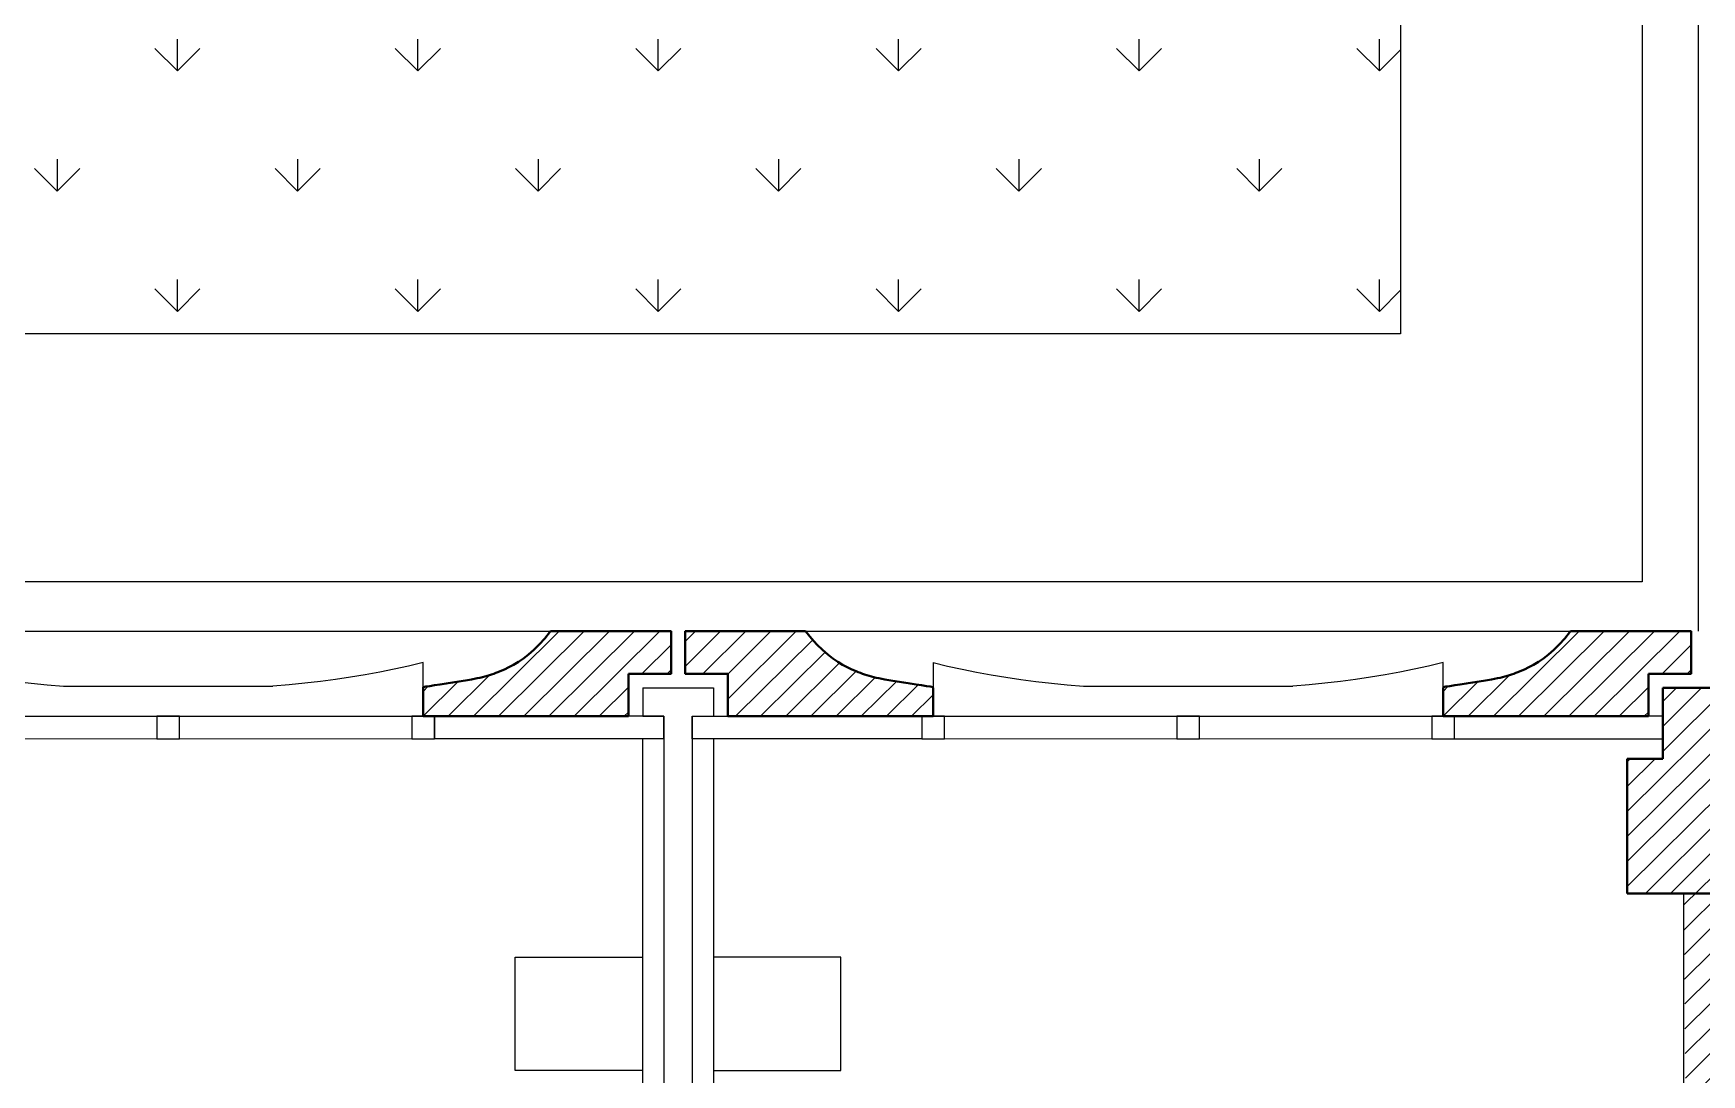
# Model space of a CAD drawing. Header units: millimetres. Extents: x -11 to 211, y -5 to 120.
# Drawn here: x 168.62 to 174.51, y 65.93 to 69.61 of the extents above; entities that cross this region are included whole.
import ezdxf

# ---------------------------------------------------------------- set-up
doc = ezdxf.new("R2010")
doc.units = ezdxf.units.MM
doc.header["$LTSCALE"] = 0.1
doc.header["$MEASUREMENT"] = 0
doc.linetypes.add('CONTINU', pattern=[0])
doc.layers.add('A_CHASS', color=4, linetype='CONTINU', lineweight=0)
doc.layers.add('A_MURS_STRU', color=7, linetype='CONTINU', lineweight=40)
for name, color, linetype in [('A_EQMP', 142, 'CONTINUOUS'), ('A_HACH_STRUC', 7, 'CONTINUOUS'), ('A_MUR_CLOIS', 7, 'CONTINU'), ('A_MURS_ALÈG', 7, 'CONTINU'), ('A_VEGETATION', 3, 'CONTINUOUS')]:
    doc.layers.add(name, color=color, linetype=linetype)

msp = doc.modelspace()

# ---------------------------------------------------------------- hatches: boundary and pattern name
at = {"layer": 'A_HACH_STRUC'}
h = msp.add_hatch(dxfattribs=at)
h.set_pattern_fill('ANSI31', color=8, scale=0.5, angle=359.76959, style=0)
h.paths.add_polyline_path([(201.5499, 63.0209), (201.5499, 63.5209), (202.0499, 63.5209), (202.0499, 63.0209)])
h.paths.add_polyline_path([(201.5499, 56.2709), (201.5499, 56.7709), (202.0499, 56.7709), (202.0499, 56.2709)])
h.paths.add_polyline_path([(174.7499, 59.696), (174.2499, 59.696), (174.2499, 60.196), (174.7499, 60.196)], flags=17)
h.paths.add_polyline_path([(181.4499, 52.546), (181.4499, 53.046), (181.9499, 53.046), (181.9499, 52.546)], flags=17)
h.paths.add_polyline_path([(174.7499, 52.546), (174.2499, 52.546), (174.2499, 53.046), (174.7499, 53.046)], flags=17)
h.paths.add_polyline_path([(201.7164, 49.9462), (201.9164, 49.9462), (202.0662, 49.9462), (202.0662, 50.4462), (201.5662, 50.4462), (201.5662, 49.9462)])
h.paths.add_polyline_path([(194.5, 49.9462), (194.7, 49.9462), (194.8499, 49.9462), (194.8499, 50.4462), (194.3499, 50.4462), (194.3499, 49.9462)])
h.paths.add_polyline_path([(194.5, 69.2462), (194.7, 69.2462), (194.8499, 69.2462), (194.8499, 68.7462), (194.3499, 68.7462), (194.3499, 69.2462)])
edge = h.paths.add_edge_path()
edge.add_line((181.6498, 66.5712), (181.7498, 66.5712))
edge.add_line((174.4498, 66.5712), (174.5498, 66.5712))
edge.add_line((181.825, 67.2962), (181.825, 67.0462))
edge.add_line((181.5754, 67.2962), (181.825, 67.2962))
edge.add_line((181.5754, 67.2962), (181.5754, 67.0462))
edge.add_line((181.4499, 67.0462), (181.5754, 67.0462))
edge.add_line((181.4499, 67.0462), (181.4499, 66.5712))
edge.add_line((181.4499, 66.5712), (181.6498, 66.5712))
edge.add_line((181.9499, 67.0462), (181.825, 67.0462))
edge.add_line((181.7498, 66.5712), (181.9499, 66.5712))
edge.add_line((181.9499, 66.5712), (181.9499, 67.0462))
edge.add_line((174.7499, 67.0462), (174.625, 67.0462))
edge.add_line((174.625, 67.2962), (174.625, 67.0462))
edge.add_line((174.5498, 66.5712), (174.7499, 66.5712))
edge.add_line((174.7499, 66.5712), (174.7499, 67.0462))
edge.add_line((174.3753, 67.2962), (174.3753, 67.0462))
edge.add_line((174.2499, 67.0462), (174.3753, 67.0462))
edge.add_line((174.2499, 67.0462), (174.2499, 66.5712))
edge.add_line((174.2499, 66.5712), (174.4498, 66.5712))
edge.add_line((174.3753, 67.2962), (174.625, 67.2962))
edge.add_line((181.6498, 46.1962), (181.9499, 46.1962))
edge.add_line((181.9499, 46.1962), (181.9499, 45.7212))
edge.add_line((181.4499, 45.7212), (181.4499, 46.1962))
edge.add_line((181.4499, 46.1962), (181.6498, 46.1962))
edge.add_line((181.9499, 45.7212), (181.825, 45.7212))
edge.add_line((181.825, 45.4712), (181.825, 45.7212))
edge.add_line((181.5754, 45.4712), (181.825, 45.4712))
edge.add_line((181.5754, 45.4712), (181.5754, 45.7212))
edge.add_line((181.4499, 45.7212), (181.5754, 45.7212))
edge.add_line((174.4498, 46.1962), (174.7499, 46.1962))
edge.add_line((174.7499, 46.1962), (174.7499, 45.7212))
edge.add_line((174.7499, 45.7212), (174.625, 45.7212))
edge.add_line((174.625, 45.4712), (174.625, 45.7212))
edge.add_line((174.2499, 45.7212), (174.2499, 46.1962))
edge.add_line((174.2499, 46.1962), (174.4498, 46.1962))
edge.add_line((174.3753, 45.4712), (174.3753, 45.7212))
edge.add_line((174.2499, 45.7212), (174.3753, 45.7212))
edge.add_line((174.3753, 45.4712), (174.625, 45.4712))
h = msp.add_hatch(dxfattribs=at)
h.set_pattern_fill('ANSI31', color=8, scale=0.5, angle=359.76959, style=0)
h.set_pattern_definition([(44.7696, (170.00019, 67.19617), (-0.044016, 0.0443715), [])])
h.paths.add_polyline_path([(170.7253, 67.3462), (170.8752, 67.3462), (170.8752, 67.4962), (170.4502, 67.4962), (170.4298, 67.4713), (170.4101, 67.4496), (170.3909, 67.4306), (170.3722, 67.4143), (170.3541, 67.4003), (170.3366, 67.3883), (170.3196, 67.378), (170.3032, 67.3693), (170.2872, 67.3618), (170.2718, 67.3552), (170.2643, 67.3522), (170.2569, 67.3493), (170.2494, 67.3466), (170.2419, 67.344), (170.2343, 67.3415), (170.2264, 67.3392), (170.2182, 67.3369), (170.2098, 67.3347), (170.2009, 67.3325), (170.1915, 67.3304), (170.1712, 67.3263), (170.1494, 67.3224), (170.1268, 67.3186), (170.1039, 67.315), (170.0816, 67.3116), (170.0603, 67.3085), (170.0409, 67.3056), (170.024, 67.3031), (170.0101, 67.3009), (170.0002, 67.299), (170.0002, 67.1962), (170.0402, 67.1962), (170.7253, 67.1962)])
h = msp.add_hatch(dxfattribs=at)
h.set_pattern_fill('ANSI31', color=8, scale=0.5, angle=359.76959, style=0)
h.set_pattern_definition([(44.7696, (170.9252, 67.19617), (-0.044016, 0.0443715), [])])
h.paths.add_polyline_path([(171.7764, 67.3031), (171.7595, 67.3056), (171.7401, 67.3085), (171.7188, 67.3116), (171.6965, 67.315), (171.6736, 67.3186), (171.651, 67.3224), (171.6292, 67.3263), (171.6089, 67.3304), (171.5995, 67.3325), (171.5906, 67.3347), (171.5821, 67.3369), (171.574, 67.3392), (171.5661, 67.3415), (171.5585, 67.344), (171.5509, 67.3466), (171.5435, 67.3493), (171.5361, 67.3522), (171.5285, 67.3552), (171.5132, 67.3618), (171.4972, 67.3693), (171.4808, 67.378), (171.4638, 67.3883), (171.4462, 67.4003), (171.4282, 67.4143), (171.4095, 67.4306), (171.3903, 67.4496), (171.3705, 67.4713), (171.3502, 67.4962), (170.9252, 67.4962), (170.9252, 67.3462), (171.0751, 67.3462), (171.0751, 67.1962), (171.8002, 67.1962), (171.8002, 67.2962), (171.8002, 67.299), (171.7903, 67.3009)])
h = msp.add_hatch(dxfattribs=at)
h.set_pattern_fill('ANSI31', color=8, scale=0.5, angle=359.76959, style=0)
h.set_pattern_definition([(44.7696, (173.60019, 67.19617), (-0.044016, 0.0443715), [])])
h.paths.add_polyline_path([(174.3253, 67.3462), (174.4752, 67.3462), (174.4752, 67.4962), (174.0502, 67.4962), (174.0298, 67.4713), (174.0101, 67.4496), (173.9909, 67.4306), (173.9722, 67.4143), (173.9541, 67.4003), (173.9366, 67.3883), (173.9196, 67.378), (173.9032, 67.3693), (173.8872, 67.3618), (173.8718, 67.3552), (173.8643, 67.3522), (173.8569, 67.3493), (173.8494, 67.3466), (173.8419, 67.344), (173.8343, 67.3415), (173.8264, 67.3392), (173.8182, 67.3369), (173.8098, 67.3347), (173.8009, 67.3325), (173.7915, 67.3304), (173.7712, 67.3263), (173.7494, 67.3224), (173.7268, 67.3186), (173.7039, 67.315), (173.6816, 67.3116), (173.6603, 67.3085), (173.6409, 67.3056), (173.624, 67.3031), (173.6101, 67.3009), (173.6002, 67.299), (173.6002, 67.1962), (174.3253, 67.1962)])

# ---------------------------------------------------------------- linework, layer by layer
at = {"layer": 'A_CHASS', "color": 8, "linetype": 'Continuous'}
for p, q in [((170.0002, 67.2962), (170.0002, 67.1962)), ((169.9602, 67.1962), (168.2402, 67.1962)), ((172.6602, 67.1962), (171.8402, 67.1962)), ((168.2402, 67.1162), (169.0602, 67.1162)), ((171.8402, 67.1162), (172.6602, 67.1162))]:
    msp.add_line(p, q, dxfattribs=at)
at = {"layer": 'A_CHASS', "color": 8}
for p, q in [((172.7402, 67.1962), (173.5602, 67.1962)), ((169.1402, 67.1162), (169.9602, 67.1162)), ((172.7402, 67.1162), (173.5602, 67.1162))]:
    msp.add_line(p, q, dxfattribs=at)
at = {"layer": 'A_EQMP', "color": 8, "linetype": 'Continuous'}
for p, q in [((170.7748, 67.1162), (170.7749, 64.4763)), ((171.0247, 67.1162), (171.0248, 64.4763))]:
    msp.add_line(p, q, dxfattribs=at)
for points in [[(170.7748, 65.9462), (170.3248, 65.9462), (170.3248, 66.3462), (170.7748, 66.3462)], [(171.0247, 65.9462), (171.4747, 65.9462), (171.4747, 66.3462), (171.0247, 66.3462)]]:
    msp.add_lwpolyline(points, close=True, dxfattribs=at)
at = {"layer": 'A_MUR_CLOIS', "color": 8, "linetype": 'Continuous'}
for p, q in [((170.7753, 67.2962), (170.7753, 67.1962)), ((170.7753, 67.2962), (171.0251, 67.2962)), ((171.0251, 67.2962), (171.0251, 67.1962)), ((170.7753, 67.1962), (170.8502, 67.1962)), ((170.8502, 67.1962), (170.8499, 64.0263)), ((170.9502, 67.1962), (170.9499, 64.0263)), ((170.9502, 67.1962), (171.0251, 67.1962)), ((174.4498, 62.7963), (174.4498, 66.5712))]:
    msp.add_line(p, q, dxfattribs=at)
for points in [[(169.0602, 67.1962), (169.0602, 67.1162), (169.1402, 67.1162), (169.1402, 67.1962)], [(169.9602, 67.1962), (169.9602, 67.1162), (170.0402, 67.1162), (170.0402, 67.1962)], [(171.7602, 67.1962), (171.7602, 67.1162), (171.8402, 67.1162), (171.8402, 67.1962)], [(172.6602, 67.1962), (172.6602, 67.1162), (172.7402, 67.1162), (172.7402, 67.1962)], [(173.5602, 67.1962), (173.5602, 67.1162), (173.6402, 67.1162), (173.6402, 67.1962)]]:
    msp.add_lwpolyline(points, close=True, dxfattribs=at)
at = {"layer": 'A_MUR_CLOIS', "color": 8}
for points in [[(170.8502, 67.1162), (170.8502, 67.1962), (170.0402, 67.1962), (170.0402, 67.1162)], [(173.6402, 67.1162), (174.3753, 67.1162), (174.3753, 67.1962), (173.6402, 67.1962)], [(173.6402, 67.1162), (173.6402, 67.1962)], [(170.8502, 67.1162), (170.0402, 67.1162)]]:
    msp.add_lwpolyline(points, dxfattribs=at)
msp.add_lwpolyline([(170.9502, 67.1962), (171.7602, 67.1962), (171.7602, 67.1162), (170.9502, 67.1162)], close=True, dxfattribs=at)
at = {"layer": 'A_MURS_ALÈG', "color": 8, "ltscale": 200}
for p, q in [((167.7502, 67.4962), (170.4502, 67.4962)), ((171.3502, 67.4962), (174.0502, 67.4962)), ((168.7308, 67.3028), (169.4696, 67.3028)), ((172.3308, 67.3028), (173.0696, 67.3028))]:
    msp.add_line(p, q, dxfattribs=at)
for points in [[(168.2002, 67.3862), (168.2002, 67.1962), (170.0002, 67.1962), (170.0002, 67.3862)], [(168.2002, 67.3862), (168.2514, 67.3737), (168.3024, 67.3623), (168.3535, 67.352), (168.4048, 67.3426), (168.4567, 67.3342), (168.5093, 67.3265), (168.5627, 67.3196), (168.6174, 67.3134), (168.6733, 67.3078), (168.7308, 67.3028)], [(170.0002, 67.3862), (169.949, 67.3737), (169.898, 67.3623), (169.8469, 67.352), (169.7956, 67.3426), (169.7437, 67.3342), (169.6911, 67.3265), (169.6376, 67.3196), (169.583, 67.3134), (169.5271, 67.3078), (169.4696, 67.3028)], [(171.8002, 67.3862), (171.8002, 67.1962), (173.6002, 67.1962), (173.6002, 67.3862)], [(171.8002, 67.3862), (171.8514, 67.3737), (171.9024, 67.3623), (171.9535, 67.352), (172.0048, 67.3426), (172.0567, 67.3342), (172.1093, 67.3265), (172.1627, 67.3196), (172.2174, 67.3134), (172.2733, 67.3078), (172.3308, 67.3028)], [(173.6002, 67.3862), (173.549, 67.3737), (173.498, 67.3623), (173.4469, 67.352), (173.3956, 67.3426), (173.3437, 67.3342), (173.2911, 67.3265), (173.2376, 67.3196), (173.183, 67.3134), (173.1271, 67.3078), (173.0696, 67.3028)]]:
    msp.add_lwpolyline(points, dxfattribs=at)
at = {"layer": 'A_MURS_STRU', "color": 8, "linetype": 'Continuous'}
for p, q in [((170.7253, 67.3462), (170.7253, 67.1962)), ((171.0751, 67.3462), (171.0751, 67.1962)), ((174.3253, 67.3462), (174.3253, 67.1962)), ((171.8002, 67.2962), (171.8002, 67.1962)), ((173.6002, 67.2962), (173.6002, 67.1962)), ((174.3753, 67.2962), (174.625, 67.2962)), ((174.3753, 67.2962), (174.3753, 67.0462)), ((170.0002, 67.1962), (170.7253, 67.1962)), ((171.8002, 67.1962), (171.0751, 67.1962)), ((173.6002, 67.1962), (174.3253, 67.1962)), ((174.2499, 67.0462), (174.3753, 67.0462))]:
    msp.add_line(p, q, dxfattribs=at)
at = {"layer": 'A_MURS_STRU', "color": 8}
for p, q in [((170.0001, 67.299), (170.0001, 67.1962)), ((173.6002, 67.1962), (174.3253, 67.1962)), ((174.2499, 67.0462), (174.2499, 66.5712))]:
    msp.add_line(p, q, dxfattribs=at)
at = {"layer": 'A_MURS_STRU', "color": 8, "linetype": 'Continuous'}
for points in [[(170.4502, 67.4962), (170.4298, 67.4713), (170.4101, 67.4496), (170.3909, 67.4306), (170.3722, 67.4143), (170.3541, 67.4003), (170.3366, 67.3883), (170.3196, 67.378), (170.3032, 67.3693), (170.2872, 67.3618), (170.2718, 67.3552), (170.2718, 67.3552), (170.2643, 67.3522), (170.2569, 67.3493), (170.2494, 67.3466), (170.2419, 67.344), (170.2343, 67.3415), (170.2264, 67.3392), (170.2182, 67.3369), (170.2098, 67.3347), (170.2009, 67.3325), (170.1915, 67.3304), (170.1915, 67.3304), (170.1712, 67.3263), (170.1494, 67.3224), (170.1268, 67.3186), (170.1039, 67.315), (170.0816, 67.3116), (170.0603, 67.3085), (170.0409, 67.3056), (170.024, 67.3031), (170.0101, 67.3009), (170.0001, 67.299)], [(170.7253, 67.3462), (170.8752, 67.3462), (170.8752, 67.4962), (170.4502, 67.4962)], [(171.0751, 67.3462), (170.9252, 67.3462), (170.9252, 67.4962), (171.3502, 67.4962)], [(171.3502, 67.4962), (171.3705, 67.4713), (171.3903, 67.4496), (171.4095, 67.4306), (171.4282, 67.4143), (171.4462, 67.4003), (171.4638, 67.3883), (171.4808, 67.378), (171.4972, 67.3693), (171.5132, 67.3618), (171.5285, 67.3552), (171.5285, 67.3552), (171.5361, 67.3522), (171.5435, 67.3493), (171.5509, 67.3466), (171.5585, 67.344), (171.5661, 67.3415), (171.574, 67.3392), (171.5821, 67.3369), (171.5906, 67.3347), (171.5995, 67.3325), (171.6089, 67.3304), (171.6089, 67.3304), (171.6292, 67.3263), (171.651, 67.3224), (171.6736, 67.3186), (171.6965, 67.315), (171.7188, 67.3116), (171.7401, 67.3085), (171.7595, 67.3056), (171.7764, 67.3031), (171.7903, 67.3009), (171.8003, 67.299)], [(174.0502, 67.4962), (174.0298, 67.4713), (174.0101, 67.4496), (173.9909, 67.4306), (173.9722, 67.4143), (173.9541, 67.4003), (173.9366, 67.3883), (173.9196, 67.378), (173.9032, 67.3693), (173.8872, 67.3618), (173.8718, 67.3552), (173.8718, 67.3552), (173.8643, 67.3522), (173.8569, 67.3493), (173.8494, 67.3466), (173.8419, 67.344), (173.8343, 67.3415), (173.8264, 67.3392), (173.8182, 67.3369), (173.8098, 67.3347), (173.8009, 67.3325), (173.7915, 67.3304), (173.7915, 67.3304), (173.7712, 67.3263), (173.7494, 67.3224), (173.7268, 67.3186), (173.7039, 67.315), (173.6816, 67.3116), (173.6603, 67.3085), (173.6409, 67.3056), (173.624, 67.3031), (173.6101, 67.3009), (173.6001, 67.299)], [(174.3253, 67.3462), (174.4752, 67.3462), (174.4752, 67.4962), (174.0502, 67.4962)], [(174.2499, 66.5712), (174.7499, 66.5712), (174.7499, 67.0462)]]:
    msp.add_lwpolyline(points, dxfattribs=at)
at = {"layer": 'A_VEGETATION', "color": 8, "linetype": 'Continuous'}
for p, q in [((169.0533, 69.5535), (169.1329, 69.474)), ((169.1329, 69.474), (169.1329, 69.5865)), ((169.1329, 69.474), (169.2125, 69.5535)), ((169.9814, 69.474), (169.9019, 69.5535)), ((169.9814, 69.474), (169.9814, 69.5865)), ((170.061, 69.5535), (169.9815, 69.474)), ((170.7504, 69.5535), (170.83, 69.474)), ((170.8299, 69.474), (170.8299, 69.5865)), ((170.83, 69.474), (170.9095, 69.5535)), ((171.6785, 69.474), (171.5989, 69.5535)), ((171.6785, 69.474), (171.6785, 69.5865)), ((171.7581, 69.5535), (171.6785, 69.474)), ((172.4475, 69.5535), (172.527, 69.474)), ((172.527, 69.474), (172.527, 69.5865)), ((172.527, 69.474), (172.6066, 69.5535)), ((173.3755, 69.474), (173.296, 69.5535)), ((173.3755, 69.474), (173.3755, 69.5865)), ((173.4498, 69.5482), (173.3756, 69.474)), ((168.7086, 69.0497), (168.6291, 69.1293)), ((168.7086, 69.1622), (168.7086, 69.0497)), ((168.7087, 69.0497), (168.7882, 69.1293)), ((169.4776, 69.1293), (169.5572, 69.0497)), ((169.5571, 69.1622), (169.5571, 69.0497)), ((169.6367, 69.1293), (169.5572, 69.0497)), ((170.4057, 69.0497), (170.3261, 69.1293)), ((170.4057, 69.1622), (170.4057, 69.0497)), ((170.4057, 69.0497), (170.4853, 69.1293)), ((171.1747, 69.1293), (171.2542, 69.0497)), ((171.2542, 69.1622), (171.2542, 69.0497)), ((171.3338, 69.1292), (171.2543, 69.0497)), ((172.1027, 69.0497), (172.0232, 69.1293)), ((172.1027, 69.1622), (172.1027, 69.0497)), ((172.1028, 69.0497), (172.1823, 69.1292)), ((172.8717, 69.1293), (172.9513, 69.0497)), ((172.9513, 69.1622), (172.9513, 69.0497)), ((173.0309, 69.1292), (172.9513, 69.0497)), ((169.1329, 68.6255), (169.1329, 68.738)), ((169.9814, 68.6255), (169.9814, 68.738)), ((170.8299, 68.6255), (170.8299, 68.738)), ((171.6785, 68.6255), (171.6785, 68.738)), ((172.527, 68.6255), (172.527, 68.738)), ((173.3755, 68.6255), (173.3755, 68.738)), ((169.1329, 68.6254), (169.0533, 68.705)), ((169.2125, 68.705), (169.1329, 68.6254)), ((169.9019, 68.705), (169.9814, 68.6254)), ((169.9815, 68.6254), (170.061, 68.705)), ((170.83, 68.6254), (170.7504, 68.705)), ((170.9095, 68.705), (170.83, 68.6254)), ((171.5989, 68.705), (171.6785, 68.6255)), ((171.6785, 68.6254), (171.7581, 68.705)), ((172.527, 68.6255), (172.4475, 68.705)), ((172.6066, 68.705), (172.5271, 68.6254)), ((173.296, 68.705), (173.3755, 68.6255)), ((173.3756, 68.6254), (173.4498, 68.6997))]:
    msp.add_line(p, q, dxfattribs=at)
at = {"layer": 'A_VEGETATION', "color": 8}
for points in [[(167.2999, 74.5462), (174.4999, 74.5462), (174.4999, 67.4962)], [(168.3498, 68.5462), (168.3498, 73.5462), (173.4499, 73.5462), (173.4499, 68.5462)], [(173.4499, 68.5462), (168.3498, 68.5462)]]:
    msp.add_lwpolyline(points, dxfattribs=at)
msp.add_lwpolyline([(167.4804, 67.6708), (167.4804, 74.3432), (174.3027, 74.3432), (174.3027, 67.6708)], close=True, dxfattribs=at)

doc.saveas('drawing.dxf')
